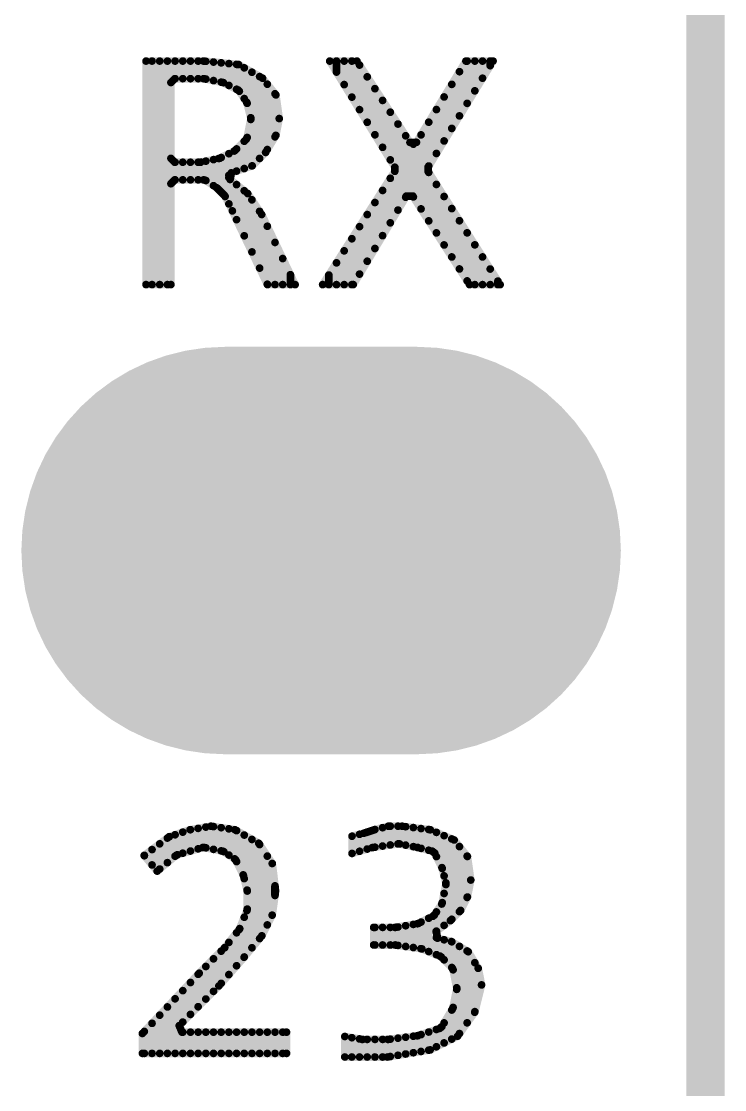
# Model space of a CAD drawing. Extents: x 17.3 to 58.6, y 21.7 to 91.7.
# Drawn here: x 48.539 to 50.863, y 62.684 to 66.213 of the extents above; entities that cross this region are included whole.
import ezdxf

# ---------------------------------------------------------------- set-up
doc = ezdxf.new("R2010")
doc.units = 0
doc.header["$MEASUREMENT"] = 0
doc.layers.get('0').update_dxf_attribs({"linetype": 'CONTINUOUS'})
doc.layers.add('SILKTOP_PHO', color=251, linetype='CONTINUOUS', true_color=0x636466)

# ---------------------------------------------------------------- blocks, each defined once
blk = doc.blocks.new('ROUND_191')
at = {"const_width": 0.0127}
blk.add_lwpolyline([(-0.00635, 0, 1), (0.00635, 0, 1)], format="xyb", close=True, dxfattribs=at)
blk = doc.blocks.new('OBLONG_47')
at = {"const_width": 1.3462}
blk.add_lwpolyline([(0.3175, 0), (-0.3175, 0)], dxfattribs=at)
at = {"const_width": 0.6731}
for points in [[(-0.65405, 0, 1), (0.01905, 0, 1)], [(-0.01905, 0, 1), (0.65405, 0, 1)]]:
    blk.add_lwpolyline(points, format="xyb", close=True, dxfattribs=at)

msp = doc.modelspace()

# ---------------------------------------------------------------- linework, layer by layer
at = {"const_width": 0.127}
msp.add_lwpolyline([(50.8, 25.900126), (50.8, 73.159874)], dxfattribs=at)
at = {"layer": 'SILKTOP_PHO', "color": 251, "true_color": 0x636466}
for points, const_width in [([(50.8, 25.900126), (50.8, 73.159874)], 0.127), ([(49.141126, 66.082164), (48.951388, 66.082164)], 0.0254), ([(48.951388, 66.082164), (48.951388, 65.343532)], 0.0254), ([(48.9712, 65.343532), (48.9712, 66.082164)], 0.0254), ([(48.9966, 65.343532), (48.9966, 66.082164)], 0.0254), ([(49.022, 65.343532), (49.022, 66.082164)], 0.0254), ([(49.0474, 66.023998), (49.0474, 66.082164)], 0.0254), ([(49.0728, 66.023998), (49.0728, 66.082164)], 0.0254), ([(49.0982, 66.023998), (49.0982, 66.082164)], 0.0254), ([(49.1236, 66.023998), (49.1236, 66.082164)], 0.0254), ([(49.257204, 66.070734), (49.141126, 66.082164)], 0.0254), ([(49.149, 66.022728), (49.149, 66.081402)], 0.0254), ([(49.1744, 66.017648), (49.1744, 66.078862)], 0.0254), ([(49.1998, 66.012568), (49.1998, 66.076322)], 0.0254), ([(49.2252, 66.001646), (49.2252, 66.073782)], 0.0254), ([(49.2506, 65.988946), (49.2506, 66.071242)], 0.0254), ([(49.336452, 66.025522), (49.257204, 66.070734)], 0.0254), ([(49.648364, 66.082164), (49.558448, 66.082164)], 0.0254), ([(49.558448, 66.082164), (49.773586, 65.73139)], 0.0254), ([(49.5808, 66.045842), (49.5808, 66.082164)], 0.0254), ([(49.6062, 66.00444), (49.6062, 66.082164)], 0.0254), ([(49.6316, 65.963038), (49.6316, 66.082164)], 0.0254), ([(49.823624, 65.813432), (49.648364, 66.082164)], 0.0254), ([(49.657, 65.921636), (49.657, 66.068956)], 0.0254), ([(50.008536, 66.082164), (49.845214, 65.813686)], 0.0254), ([(49.883314, 65.73139), (50.098198, 66.082164)], 0.0254), ([(50.098198, 66.082164), (50.008536, 66.082164)], 0.0254), ([(50.0126, 65.942464), (50.0126, 66.082164)], 0.0254), ([(50.038, 65.983866), (50.038, 66.082164)], 0.0254), ([(50.0634, 66.025522), (50.0634, 66.082164)], 0.0254), ([(50.0888, 66.066924), (50.0888, 66.082164)], 0.0254), ([(49.276, 65.958212), (49.276, 66.059812)], 0.0254), ([(49.3014, 65.735708), (49.3014, 66.045334)], 0.0254), ([(49.3268, 65.7606), (49.3268, 66.030856)], 0.0254), ([(49.6824, 65.87998), (49.6824, 66.030094)], 0.0254), ([(49.9872, 65.901062), (49.9872, 66.047112)], 0.0254), ([(49.033684, 66.011298), (49.046384, 66.023998)], 0.0254), ([(49.033684, 65.7606), (49.033684, 66.011298)], 0.0254), ([(49.046384, 66.023998), (49.141888, 66.023998)], 0.0254), ([(49.141888, 66.023998), (49.144174, 66.023744)], 0.0254), ([(49.144174, 66.023744), (49.203864, 66.011806)], 0.0254), ([(49.203864, 66.011806), (49.207166, 66.01079)], 0.0254), ([(49.207166, 66.01079), (49.254918, 65.986914)], 0.0254), ([(49.380394, 65.970404), (49.336452, 66.025522)], 0.0254), ([(49.3522, 65.78981), (49.3522, 66.00571)], 0.0254), ([(49.7078, 65.838578), (49.7078, 65.990978)], 0.0254), ([(49.9618, 65.85966), (49.9618, 66.005202)], 0.0254), ([(49.254918, 65.986914), (49.259744, 65.982596)], 0.0254), ([(49.259744, 65.982596), (49.28362, 65.946782)], 0.0254), ([(49.3776, 65.831974), (49.3776, 65.97396)], 0.0254), ([(49.39157, 65.892172), (49.380394, 65.970404)], 0.0254), ([(49.9364, 65.818258), (49.9364, 65.963546)], 0.0254), ([(49.28362, 65.946782), (49.285398, 65.942718)], 0.0254), ([(49.285398, 65.942718), (49.297336, 65.894966)], 0.0254), ([(49.7332, 65.797176), (49.7332, 65.952116)], 0.0254), ([(49.911, 65.776856), (49.911, 65.92189)], 0.0254), ([(49.29759, 65.889378), (49.285652, 65.829688)], 0.0254), ([(49.297336, 65.894966), (49.29759, 65.889378)], 0.0254), ([(49.380394, 65.8368), (49.39157, 65.892172)], 0.0254), ([(49.7586, 65.755774), (49.7586, 65.913254)], 0.0254), ([(49.784, 65.589912), (49.784, 65.874138)], 0.0254), ([(49.8856, 65.735454), (49.8856, 65.880234)], 0.0254), ([(49.282096, 65.823338), (49.246282, 65.787524)], 0.0254), ([(49.276, 65.727072), (49.276, 65.817242)], 0.0254), ([(49.285652, 65.829688), (49.282096, 65.823338)], 0.0254), ([(49.346612, 65.780412), (49.380394, 65.8368)], 0.0254), ([(49.8094, 65.63233), (49.8094, 65.835276)], 0.0254), ([(49.8602, 65.593722), (49.8602, 65.838324)], 0.0254), ([(49.24298, 65.784984), (49.195228, 65.761108)], 0.0254), ([(49.246282, 65.787524), (49.24298, 65.784984)], 0.0254), ([(49.2506, 65.71869), (49.2506, 65.791842)], 0.0254), ([(49.302162, 65.735962), (49.346612, 65.780412)], 0.0254), ([(49.845214, 65.813686), (49.823624, 65.813432)], 0.0254), ([(49.8348, 65.633346), (49.8348, 65.80759)], 0.0254), ([(49.046384, 65.7479), (49.033684, 65.7606)], 0.0254), ([(49.12995, 65.7479), (49.046384, 65.7479)], 0.0254), ([(49.0474, 65.689734), (49.0474, 65.7479)], 0.0254), ([(49.0728, 65.689734), (49.0728, 65.7479)], 0.0254), ([(49.0982, 65.689734), (49.0982, 65.7479)], 0.0254), ([(49.1236, 65.689734), (49.1236, 65.7479)], 0.0254), ([(49.132236, 65.748154), (49.12995, 65.7479)], 0.0254), ([(49.191926, 65.760092), (49.132236, 65.748154)], 0.0254), ([(49.149, 65.687448), (49.149, 65.751456)], 0.0254), ([(49.1744, 65.67043), (49.1744, 65.756536)], 0.0254), ([(49.195228, 65.761108), (49.191926, 65.760092)], 0.0254), ([(49.1998, 65.64884), (49.1998, 65.763394)], 0.0254), ([(49.2252, 65.70472), (49.2252, 65.776094)], 0.0254), ([(49.229264, 65.691004), (49.233328, 65.712848)], 0.0254), ([(49.233328, 65.712848), (49.302162, 65.735962)], 0.0254), ([(49.773332, 65.717928), (49.53508, 65.343532)], 0.0254), ([(49.773586, 65.73139), (49.773332, 65.717928)], 0.0254), ([(49.883314, 65.717928), (49.883314, 65.73139)], 0.0254), ([(50.121566, 65.343532), (49.883314, 65.717928)], 0.0254), ([(49.8856, 65.554098), (49.8856, 65.714372)], 0.0254), ([(49.033684, 65.677034), (49.046384, 65.689734)], 0.0254), ([(49.033684, 65.343532), (49.033684, 65.677034)], 0.0254), ([(49.046384, 65.689734), (49.141888, 65.689734)], 0.0254), ([(49.141888, 65.689734), (49.148746, 65.687702)], 0.0254), ([(49.148746, 65.687702), (49.18456, 65.663826)], 0.0254), ([(49.2252, 65.610232), (49.2252, 65.6971)], 0.0254), ([(49.28743, 65.644522), (49.229264, 65.691004)], 0.0254), ([(49.2506, 65.558162), (49.2506, 65.673986)], 0.0254), ([(49.7586, 65.547748), (49.7586, 65.694814)], 0.0254), ([(49.911, 65.514474), (49.911, 65.674494)], 0.0254), ([(49.18456, 65.663826), (49.186592, 65.662048)], 0.0254), ([(49.186592, 65.662048), (49.210468, 65.638172)], 0.0254), ([(49.210468, 65.638172), (49.212754, 65.63487)], 0.0254), ([(49.276, 65.504822), (49.276, 65.653666)], 0.0254), ([(49.333658, 65.57518), (49.28743, 65.644522)], 0.0254), ([(49.7332, 65.50533), (49.7332, 65.654682)], 0.0254), ([(49.212754, 65.63487), (49.23663, 65.587118)], 0.0254), ([(49.3014, 65.451482), (49.3014, 65.623694)], 0.0254), ([(49.636172, 65.343532), (49.811432, 65.635886)], 0.0254), ([(49.7078, 65.462912), (49.7078, 65.614804)], 0.0254), ([(49.811432, 65.635886), (49.833022, 65.63614)], 0.0254), ([(49.833022, 65.63614), (50.020474, 65.343532)], 0.0254), ([(49.9364, 65.474596), (49.9364, 65.634616)], 0.0254), ([(49.23663, 65.587118), (49.352708, 65.343532)], 0.0254), ([(49.3268, 65.398142), (49.3268, 65.585594)], 0.0254), ([(49.444148, 65.343532), (49.333658, 65.57518)], 0.0254), ([(49.6824, 65.420748), (49.6824, 65.574926)], 0.0254), ([(49.9618, 65.434972), (49.9618, 65.594738)], 0.0254), ([(49.3522, 65.344802), (49.3522, 65.536318)], 0.0254), ([(49.657, 65.37833), (49.657, 65.535048)], 0.0254), ([(49.9872, 65.395348), (49.9872, 65.554606)], 0.0254), ([(50.0126, 65.355724), (50.0126, 65.514728)], 0.0254), ([(49.3776, 65.343532), (49.3776, 65.482978)], 0.0254), ([(49.6316, 65.343532), (49.6316, 65.49517)], 0.0254), ([(50.038, 65.343532), (50.038, 65.47485)], 0.0254), ([(49.403, 65.343532), (49.403, 65.429638)], 0.0254), ([(49.6062, 65.343532), (49.6062, 65.455292)], 0.0254), ([(50.0634, 65.343532), (50.0634, 65.434972)], 0.0254), ([(49.5808, 65.343532), (49.5808, 65.415414)], 0.0254), ([(50.0888, 65.343532), (50.0888, 65.395094)], 0.0254), ([(49.4284, 65.343532), (49.4284, 65.376298)], 0.0254), ([(49.5554, 65.343532), (49.5554, 65.375282)], 0.0254), ([(50.1142, 65.343532), (50.1142, 65.355216)], 0.0254), ([(48.951388, 65.343532), (49.033684, 65.343532)], 0.0254), ([(49.352708, 65.343532), (49.444148, 65.343532)], 0.0254), ([(49.53508, 65.343532), (49.636172, 65.343532)], 0.0254), ([(50.020474, 65.343532), (50.121566, 65.343532)], 0.0254), ([(49.097184, 63.542672), (49.02835, 63.519558)], 0.0254), ([(49.0474, 63.455042), (49.0474, 63.525908)], 0.0254), ([(49.0728, 63.464948), (49.0728, 63.534544)], 0.0254), ([(49.165764, 63.554102), (49.097184, 63.542672)], 0.0254), ([(49.0982, 63.47206), (49.0982, 63.542672)], 0.0254), ([(49.1236, 63.479426), (49.1236, 63.54699)], 0.0254), ([(49.149, 63.482728), (49.149, 63.551308)], 0.0254), ([(49.245012, 63.542672), (49.165764, 63.554102)], 0.0254), ([(49.1744, 63.477648), (49.1744, 63.552832)], 0.0254), ([(49.1998, 63.472568), (49.1998, 63.549276)], 0.0254), ([(49.2252, 63.458852), (49.2252, 63.545466)], 0.0254), ([(49.324006, 63.497714), (49.245012, 63.542672)], 0.0254), ([(49.2506, 63.437262), (49.2506, 63.539624)], 0.0254), ([(49.276, 63.380874), (49.276, 63.524892)], 0.0254), ([(49.670208, 63.530734), (49.632108, 63.521082)], 0.0254), ([(49.632108, 63.521082), (49.632108, 63.464186)], 0.0254), ([(49.657, 63.471298), (49.657, 63.527432)], 0.0254), ([(49.671224, 63.530988), (49.670208, 63.530734)], 0.0254), ([(49.70653, 63.542672), (49.671224, 63.530988)], 0.0254), ([(49.6824, 63.478664), (49.6824, 63.534798)], 0.0254), ([(49.75225, 63.554102), (49.70653, 63.542672)], 0.0254), ([(49.7078, 63.48476), (49.7078, 63.542926)], 0.0254), ([(49.7332, 63.48857), (49.7332, 63.549276)], 0.0254), ([(49.797716, 63.554102), (49.75225, 63.554102)], 0.0254), ([(49.7586, 63.492126), (49.7586, 63.554102)], 0.0254), ([(49.784, 63.495682), (49.784, 63.554102)], 0.0254), ([(49.89068, 63.542418), (49.797716, 63.554102)], 0.0254), ([(49.8094, 63.491618), (49.8094, 63.552578)], 0.0254), ([(49.8348, 63.486538), (49.8348, 63.54953)], 0.0254), ([(49.8602, 63.48095), (49.8602, 63.546228)], 0.0254), ([(49.8856, 63.4746), (49.8856, 63.54318)], 0.0254), ([(49.969674, 63.508636), (49.89068, 63.542418)], 0.0254), ([(49.911, 63.453772), (49.911, 63.533782)], 0.0254), ([(49.9364, 63.390018), (49.9364, 63.52286)], 0.0254), ([(49.02835, 63.519558), (48.945292, 63.457328)], 0.0254), ([(48.9966, 63.412624), (48.9966, 63.495936)], 0.0254), ([(49.022, 63.433706), (49.022, 63.514986)], 0.0254), ([(49.3014, 63.152528), (49.3014, 63.510414)], 0.0254), ([(49.368456, 63.430912), (49.324006, 63.497714)], 0.0254), ([(49.3268, 63.183008), (49.3268, 63.493396)], 0.0254), ([(49.701196, 63.483998), (49.784762, 63.495936)], 0.0254), ([(49.784762, 63.495936), (49.78908, 63.495682)], 0.0254), ([(49.78908, 63.495682), (49.84877, 63.483744)], 0.0254), ([(49.9618, 63.246508), (49.9618, 63.511938)], 0.0254), ([(50.013362, 63.45428), (49.969674, 63.508636)], 0.0254), ([(49.9872, 63.271908), (49.9872, 63.486792)], 0.0254), ([(48.945292, 63.457328), (48.988218, 63.405766)], 0.0254), ([(48.9458, 63.456566), (48.9458, 63.457836)], 0.0254), ([(48.9712, 63.426086), (48.9712, 63.476886)], 0.0254), ([(48.988218, 63.405766), (49.050194, 63.457328)], 0.0254), ([(49.050194, 63.457328), (49.054766, 63.459614)], 0.0254), ([(49.054766, 63.459614), (49.138332, 63.48349)], 0.0254), ([(49.138332, 63.48349), (49.144174, 63.483744)], 0.0254), ([(49.144174, 63.483744), (49.203864, 63.471806)], 0.0254), ([(49.203864, 63.471806), (49.208436, 63.470028)], 0.0254), ([(49.208436, 63.470028), (49.24425, 63.446152)], 0.0254), ([(49.3522, 63.227966), (49.3522, 63.455296)], 0.0254), ([(49.632108, 63.464186), (49.699418, 63.48349)], 0.0254), ([(49.699418, 63.48349), (49.701196, 63.483998)], 0.0254), ([(49.84877, 63.483744), (49.849278, 63.483744)], 0.0254), ([(49.849278, 63.483744), (49.89703, 63.471806)], 0.0254), ([(49.89703, 63.471806), (49.905412, 63.465202)], 0.0254), ([(49.905412, 63.465202), (49.929288, 63.417196)], 0.0254), ([(50.0126, 63.318898), (50.0126, 63.455042)], 0.0254), ([(50.024538, 63.376302), (50.013362, 63.45428)], 0.0254), ([(49.24425, 63.446152), (49.248568, 63.441326)], 0.0254), ([(49.248568, 63.441326), (49.272444, 63.39332)], 0.0254), ([(49.379632, 63.340234), (49.368456, 63.430912)], 0.0254), ([(49.929288, 63.417196), (49.930304, 63.414656)], 0.0254), ([(49.930304, 63.414656), (49.942242, 63.366904)], 0.0254), ([(49.272444, 63.39332), (49.27346, 63.39078)], 0.0254), ([(49.27346, 63.39078), (49.285398, 63.343028)], 0.0254), ([(49.3776, 63.325248), (49.3776, 63.356998)], 0.0254), ([(49.942242, 63.361316), (49.930304, 63.301626)], 0.0254), ([(49.942242, 63.366904), (49.942242, 63.361316)], 0.0254), ([(50.013362, 63.320168), (50.024538, 63.376302)], 0.0254), ([(49.285398, 63.343028), (49.285906, 63.33998)], 0.0254), ([(49.285906, 63.33998), (49.285906, 63.28029)], 0.0254), ([(49.368202, 63.260224), (49.379632, 63.340234)], 0.0254), ([(49.9364, 63.226442), (49.9364, 63.331852)], 0.0254), ([(49.99101, 63.275972), (50.013362, 63.320168)], 0.0254), ([(49.28489, 63.275464), (49.261014, 63.215774)], 0.0254), ([(49.285906, 63.28029), (49.28489, 63.275464)], 0.0254), ([(49.928526, 63.297054), (49.90465, 63.26124)], 0.0254), ([(49.930304, 63.301626), (49.928526, 63.297054)], 0.0254), ([(49.957228, 63.24219), (49.99101, 63.275972)], 0.0254), ([(49.276, 63.122048), (49.276, 63.253366)], 0.0254), ([(49.334166, 63.191898), (49.368202, 63.260224)], 0.0254), ([(49.899824, 63.256922), (49.851818, 63.233046)], 0.0254), ([(49.8856, 63.139828), (49.8856, 63.250064)], 0.0254), ([(49.90465, 63.26124), (49.899824, 63.256922)], 0.0254), ([(49.910238, 63.206884), (49.957228, 63.24219)], 0.0254), ([(49.911, 63.207392), (49.911, 63.270892)], 0.0254), ([(49.259236, 63.212726), (49.211484, 63.153036)], 0.0254), ([(49.261014, 63.215774), (49.259236, 63.212726)], 0.0254), ([(49.774602, 63.219838), (49.703736, 63.219838)], 0.0254), ([(49.703736, 63.219838), (49.703736, 63.161672)], 0.0254), ([(49.7078, 63.161672), (49.7078, 63.219838)], 0.0254), ([(49.7332, 63.161672), (49.7332, 63.219838)], 0.0254), ([(49.7586, 63.161672), (49.7586, 63.219838)], 0.0254), ([(49.776634, 63.220092), (49.774602, 63.219838)], 0.0254), ([(49.848262, 63.23203), (49.776634, 63.220092)], 0.0254), ([(49.784, 63.160402), (49.784, 63.221108)], 0.0254), ([(49.8094, 63.156846), (49.8094, 63.225426)], 0.0254), ([(49.8348, 63.15329), (49.8348, 63.229744)], 0.0254), ([(49.851818, 63.233046), (49.848262, 63.23203)], 0.0254), ([(49.8602, 63.14948), (49.8602, 63.237364)], 0.0254), ([(49.91481, 63.184278), (49.910238, 63.206884)], 0.0254), ([(49.2252, 63.063882), (49.2252, 63.170308)], 0.0254), ([(49.2506, 63.093092), (49.2506, 63.202058)], 0.0254), ([(49.275492, 63.121286), (49.334166, 63.191898)], 0.0254), ([(49.911, 63.129668), (49.911, 63.186056)], 0.0254), ([(49.960784, 63.172848), (49.91481, 63.184278)], 0.0254), ([(49.9364, 63.11265), (49.9364, 63.178944)], 0.0254), ([(50.016156, 63.139574), (49.960784, 63.172848)], 0.0254), ([(49.9618, 63.08725), (49.9618, 63.17234)], 0.0254), ([(49.210468, 63.15202), (49.127156, 63.068454)], 0.0254), ([(49.1998, 63.034926), (49.1998, 63.141352)], 0.0254), ([(49.211484, 63.153036), (49.210468, 63.15202)], 0.0254), ([(49.703736, 63.161672), (49.774602, 63.161672)], 0.0254), ([(49.774602, 63.161672), (49.77638, 63.161418)], 0.0254), ([(49.77638, 63.161418), (49.859946, 63.14948)], 0.0254), ([(49.859946, 63.14948), (49.862994, 63.148718)], 0.0254), ([(49.862994, 63.148718), (49.922684, 63.124842)], 0.0254), ([(49.9872, 62.869064), (49.9872, 63.1571)], 0.0254), ([(50.0126, 62.904624), (50.0126, 63.14186)], 0.0254), ([(50.049176, 63.08471), (50.016156, 63.139574)], 0.0254), ([(49.1744, 63.00851), (49.1744, 63.115952)], 0.0254), ([(49.19218, 63.02629), (49.275492, 63.121286)], 0.0254), ([(49.922684, 63.124842), (49.927002, 63.122048)], 0.0254), ([(49.927002, 63.122048), (49.962816, 63.086234)], 0.0254), ([(50.038, 62.941454), (50.038, 63.103252)], 0.0254), ([(49.127156, 63.068454), (48.93945, 62.869318)], 0.0254), ([(49.1236, 62.95771), (49.1236, 63.064898)], 0.0254), ([(49.149, 62.98311), (49.149, 63.090552)], 0.0254), ([(49.962816, 63.086234), (49.966118, 63.079884)], 0.0254), ([(49.966118, 63.079884), (49.978056, 63.020194)], 0.0254), ([(50.060098, 63.029846), (50.049176, 63.08471)], 0.0254), ([(49.061116, 62.895226), (49.19218, 63.02629)], 0.0254), ([(49.0982, 62.93231), (49.0982, 63.03772)], 0.0254), ([(50.037492, 62.939422), (50.060098, 63.029846)], 0.0254), ([(49.0728, 62.90691), (49.0728, 63.010796)], 0.0254), ([(49.978056, 63.015114), (49.966118, 62.955424)], 0.0254), ([(49.978056, 63.020194), (49.978056, 63.015114)], 0.0254), ([(49.022, 62.803532), (49.022, 62.956948)], 0.0254), ([(49.0474, 62.803532), (49.0474, 62.983872)], 0.0254), ([(49.966118, 62.955424), (49.964594, 62.95136)], 0.0254), ([(48.9966, 62.803532), (48.9966, 62.92977)], 0.0254), ([(49.964594, 62.95136), (49.92878, 62.89167)], 0.0254), ([(49.9618, 62.850776), (49.9618, 62.946788)], 0.0254), ([(49.981104, 62.860428), (50.037492, 62.939422)], 0.0254), ([(48.9712, 62.803532), (48.9712, 62.902846)], 0.0254), ([(49.07026, 62.873636), (49.061116, 62.895226)], 0.0254), ([(49.921922, 62.886082), (49.850294, 62.862206)], 0.0254), ([(49.92878, 62.89167), (49.921922, 62.886082)], 0.0254), ([(49.9364, 62.838076), (49.9364, 62.90437)], 0.0254), ([(48.93945, 62.869318), (48.93945, 62.803532)], 0.0254), ([(48.9458, 62.803532), (48.9458, 62.875922)], 0.0254), ([(49.4157, 62.873636), (49.07026, 62.873636)], 0.0254), ([(49.0728, 62.803532), (49.0728, 62.873636)], 0.0254), ([(49.0982, 62.803532), (49.0982, 62.873636)], 0.0254), ([(49.1236, 62.803532), (49.1236, 62.873636)], 0.0254), ([(49.149, 62.803532), (49.149, 62.873636)], 0.0254), ([(49.1744, 62.803532), (49.1744, 62.873636)], 0.0254), ([(49.1998, 62.803532), (49.1998, 62.873636)], 0.0254), ([(49.2252, 62.803532), (49.2252, 62.873636)], 0.0254), ([(49.2506, 62.803532), (49.2506, 62.873636)], 0.0254), ([(49.276, 62.803532), (49.276, 62.873636)], 0.0254), ([(49.3014, 62.803532), (49.3014, 62.873636)], 0.0254), ([(49.3268, 62.803532), (49.3268, 62.873636)], 0.0254), ([(49.3522, 62.803532), (49.3522, 62.873636)], 0.0254), ([(49.3776, 62.803532), (49.3776, 62.873636)], 0.0254), ([(49.403, 62.803532), (49.403, 62.873636)], 0.0254), ([(49.4157, 62.803532), (49.4157, 62.873636)], 0.0254), ([(49.665128, 62.84976), (49.608232, 62.859412)], 0.0254), ([(49.608232, 62.859412), (49.608232, 62.791594)], 0.0254), ([(49.6316, 62.791594), (49.6316, 62.855348)], 0.0254), ([(49.657, 62.791594), (49.657, 62.851284)], 0.0254), ([(49.66716, 62.84976), (49.665128, 62.84976)], 0.0254), ([(49.750726, 62.84976), (49.66716, 62.84976)], 0.0254), ([(49.6824, 62.791594), (49.6824, 62.84976)], 0.0254), ([(49.7078, 62.791594), (49.7078, 62.84976)], 0.0254), ([(49.7332, 62.791594), (49.7332, 62.84976)], 0.0254), ([(49.75225, 62.84976), (49.750726, 62.84976)], 0.0254), ([(49.847754, 62.861698), (49.75225, 62.84976)], 0.0254), ([(49.7586, 62.793118), (49.7586, 62.850522)], 0.0254), ([(49.784, 62.797182), (49.784, 62.853824)], 0.0254), ([(49.8094, 62.8015), (49.8094, 62.856872)], 0.0254), ([(49.8348, 62.805818), (49.8348, 62.860174)], 0.0254), ([(49.850294, 62.862206), (49.847754, 62.861698)], 0.0254), ([(49.8602, 62.809882), (49.8602, 62.865508)], 0.0254), ([(49.8856, 62.8142), (49.8856, 62.874144)], 0.0254), ([(49.890172, 62.814962), (49.981104, 62.860428)], 0.0254), ([(49.911, 62.825376), (49.911, 62.882526)], 0.0254), ([(49.74971, 62.791594), (49.890172, 62.814962)], 0.0254), ([(48.93945, 62.803532), (49.4157, 62.803532)], 0.0254), ([(49.608232, 62.791594), (49.74971, 62.791594)], 0.0254)]:
    msp.add_lwpolyline(points, dxfattribs=dict(at, const_width=const_width))

# ---------------------------------------------------------------- block references
msp.add_blockref('OBLONG_47', (49.53, 64.464946))
for p in [(48.951388, 66.082164), (48.9712, 66.082164), (48.9966, 66.082164), (49.022, 66.082164), (49.0474, 66.082164), (49.0728, 66.082164), (49.0982, 66.082164), (49.1236, 66.082164), (49.141126, 66.082164), (49.149, 66.081402), (49.1744, 66.078862), (49.1998, 66.076322), (49.2252, 66.073782), (49.2506, 66.071242), (49.257204, 66.070734), (49.558448, 66.082164), (49.5808, 66.082164), (49.6062, 66.082164), (49.6316, 66.082164), (49.648364, 66.082164), (49.657, 66.068956), (50.008536, 66.082164), (50.0126, 66.082164), (50.038, 66.082164), (50.0634, 66.082164), (50.0888, 66.082164), (50.0888, 66.066924), (50.098198, 66.082164), (49.276, 66.059812), (49.3014, 66.045334), (49.3268, 66.030856), (49.5808, 66.045842), (49.6824, 66.030094), (49.9872, 66.047112), (49.033684, 66.011298), (49.046384, 66.023998), (49.0474, 66.023998), (49.0728, 66.023998), (49.0982, 66.023998), (49.1236, 66.023998), (49.141888, 66.023998), (49.144174, 66.023744), (49.149, 66.022728), (49.1744, 66.017648), (49.1998, 66.012568), (49.203864, 66.011806), (49.207166, 66.01079), (49.2252, 66.001646), (49.336452, 66.025522), (49.3522, 66.00571), (49.6062, 66.00444), (49.7078, 65.990978), (49.9618, 66.005202), (50.0634, 66.025522), (49.2506, 65.988946), (49.254918, 65.986914), (49.259744, 65.982596), (49.276, 65.958212), (49.3776, 65.97396), (49.380394, 65.970404), (49.6316, 65.963038), (49.9364, 65.963546), (50.038, 65.983866), (49.28362, 65.946782), (49.285398, 65.942718), (49.657, 65.921636), (49.7332, 65.952116), (49.911, 65.92189), (50.0126, 65.942464), (49.297336, 65.894966), (49.29759, 65.889378), (49.29759, 65.889378), (49.39157, 65.892172), (49.7586, 65.913254), (49.9872, 65.901062), (49.6824, 65.87998), (49.784, 65.874138), (49.8856, 65.880234), (49.9618, 65.85966), (49.276, 65.817242), (49.282096, 65.823338), (49.285652, 65.829688), (49.3776, 65.831974), (49.380394, 65.8368), (49.7078, 65.838578), (49.8094, 65.835276), (49.8602, 65.838324), (49.9364, 65.818258), (49.24298, 65.784984), (49.246282, 65.787524), (49.2506, 65.791842), (49.346612, 65.780412), (49.3522, 65.78981), (49.7332, 65.797176), (49.823624, 65.813432), (49.8348, 65.80759), (49.845214, 65.813686), (49.033684, 65.7606), (49.046384, 65.7479), (49.0474, 65.7479), (49.0728, 65.7479), (49.0982, 65.7479), (49.1236, 65.7479), (49.12995, 65.7479), (49.132236, 65.748154), (49.149, 65.751456), (49.1744, 65.756536), (49.191926, 65.760092), (49.195228, 65.761108), (49.1998, 65.763394), (49.2252, 65.776094), (49.3268, 65.7606), (49.7586, 65.755774), (49.911, 65.776856), (49.233328, 65.712848), (49.2506, 65.71869), (49.276, 65.727072), (49.3014, 65.735708), (49.302162, 65.735962), (49.773332, 65.717928), (49.773586, 65.73139), (49.883314, 65.73139), (49.883314, 65.717928), (49.8856, 65.735454), (49.8856, 65.714372), (49.033684, 65.677034), (49.046384, 65.689734), (49.0474, 65.689734), (49.0728, 65.689734), (49.0982, 65.689734), (49.1236, 65.689734), (49.141888, 65.689734), (49.148746, 65.687702), (49.149, 65.687448), (49.2252, 65.70472), (49.2252, 65.6971), (49.229264, 65.691004), (49.2506, 65.673986), (49.7586, 65.694814), (49.911, 65.674494), (49.1744, 65.67043), (49.18456, 65.663826), (49.186592, 65.662048), (49.1998, 65.64884), (49.210468, 65.638172), (49.276, 65.653666), (49.28743, 65.644522), (49.7332, 65.654682), (49.212754, 65.63487), (49.2252, 65.610232), (49.3014, 65.623694), (49.7078, 65.614804), (49.8094, 65.63233), (49.811432, 65.635886), (49.833022, 65.63614), (49.8348, 65.633346), (49.9364, 65.634616), (49.23663, 65.587118), (49.3268, 65.585594), (49.333658, 65.57518), (49.6824, 65.574926), (49.784, 65.589912), (49.8602, 65.593722), (49.9618, 65.594738), (49.2506, 65.558162), (49.3522, 65.536318), (49.657, 65.535048), (49.7586, 65.547748), (49.8856, 65.554098), (49.9872, 65.554606), (49.276, 65.504822), (49.7332, 65.50533), (49.911, 65.514474), (50.0126, 65.514728), (49.3776, 65.482978), (49.6316, 65.49517), (49.7078, 65.462912), (49.9364, 65.474596), (50.038, 65.47485), (49.3014, 65.451482), (49.403, 65.429638), (49.6062, 65.455292), (49.9618, 65.434972), (50.0634, 65.434972), (49.3268, 65.398142), (49.5808, 65.415414), (49.6824, 65.420748), (49.9872, 65.395348), (50.0888, 65.395094), (49.4284, 65.376298), (49.5554, 65.375282), (49.657, 65.37833), (50.0126, 65.355724), (50.1142, 65.355216), (48.951388, 65.343532), (48.9712, 65.343532), (48.9966, 65.343532), (49.022, 65.343532), (49.033684, 65.343532), (49.3522, 65.344802), (49.352708, 65.343532), (49.3776, 65.343532), (49.403, 65.343532), (49.4284, 65.343532), (49.444148, 65.343532), (49.444148, 65.343532), (49.53508, 65.343532), (49.5554, 65.343532), (49.5808, 65.343532), (49.6062, 65.343532), (49.6316, 65.343532), (49.636172, 65.343532), (50.020474, 65.343532), (50.038, 65.343532), (50.0634, 65.343532), (50.0888, 65.343532), (50.1142, 65.343532), (50.121566, 65.343532), (50.121566, 65.343532), (49.0474, 63.525908), (49.0728, 63.534544), (49.097184, 63.542672), (49.0982, 63.542672), (49.1236, 63.54699), (49.149, 63.551308), (49.165764, 63.554102), (49.1744, 63.552832), (49.1998, 63.549276), (49.2252, 63.545466), (49.245012, 63.542672), (49.2506, 63.539624), (49.276, 63.524892), (49.632108, 63.521082), (49.657, 63.527432), (49.670208, 63.530734), (49.671224, 63.530988), (49.6824, 63.534798), (49.70653, 63.542672), (49.7078, 63.542926), (49.7332, 63.549276), (49.75225, 63.554102), (49.7586, 63.554102), (49.784, 63.554102), (49.797716, 63.554102), (49.8094, 63.552578), (49.8348, 63.54953), (49.8602, 63.546228), (49.8856, 63.54318), (49.89068, 63.542418), (49.911, 63.533782), (49.9364, 63.52286), (48.9966, 63.495936), (49.022, 63.514986), (49.02835, 63.519558), (49.3014, 63.510414), (49.324006, 63.497714), (49.3268, 63.493396), (49.7078, 63.48476), (49.7332, 63.48857), (49.7586, 63.492126), (49.784, 63.495682), (49.784762, 63.495936), (49.78908, 63.495682), (49.8094, 63.491618), (49.8348, 63.486538), (49.9618, 63.511938), (49.969674, 63.508636), (49.9872, 63.486792), (48.945292, 63.457328), (48.9458, 63.457836), (48.9458, 63.456566), (48.9712, 63.476886), (49.0474, 63.455042), (49.050194, 63.457328), (49.054766, 63.459614), (49.0728, 63.464948), (49.0982, 63.47206), (49.1236, 63.479426), (49.138332, 63.48349), (49.144174, 63.483744), (49.149, 63.482728), (49.1744, 63.477648), (49.1998, 63.472568), (49.203864, 63.471806), (49.208436, 63.470028), (49.2252, 63.458852), (49.3522, 63.455296), (49.632108, 63.464186), (49.657, 63.471298), (49.6824, 63.478664), (49.699418, 63.48349), (49.701196, 63.483998), (49.84877, 63.483744), (49.849278, 63.483744), (49.8602, 63.48095), (49.8856, 63.4746), (49.89703, 63.471806), (49.905412, 63.465202), (49.911, 63.453772), (50.0126, 63.455042), (50.013362, 63.45428), (48.9712, 63.426086), (49.022, 63.433706), (49.24425, 63.446152), (49.248568, 63.441326), (49.2506, 63.437262), (49.368456, 63.430912), (49.929288, 63.417196), (49.930304, 63.414656), (48.988218, 63.405766), (48.9966, 63.412624), (49.272444, 63.39332), (49.27346, 63.39078), (49.276, 63.380874), (49.9364, 63.390018), (49.3776, 63.356998), (49.942242, 63.366904), (49.942242, 63.361316), (50.024538, 63.376302), (49.285398, 63.343028), (49.285906, 63.33998), (49.3776, 63.325248), (49.379632, 63.340234), (49.9364, 63.331852), (50.0126, 63.318898), (50.013362, 63.320168), (49.28489, 63.275464), (49.285906, 63.28029), (49.928526, 63.297054), (49.930304, 63.301626), (49.99101, 63.275972), (49.276, 63.253366), (49.368202, 63.260224), (49.8856, 63.250064), (49.899824, 63.256922), (49.90465, 63.26124), (49.911, 63.270892), (49.957228, 63.24219), (49.9618, 63.246508), (49.9872, 63.271908), (49.259236, 63.212726), (49.261014, 63.215774), (49.3522, 63.227966), (49.703736, 63.219838), (49.7078, 63.219838), (49.7332, 63.219838), (49.7586, 63.219838), (49.774602, 63.219838), (49.776634, 63.220092), (49.784, 63.221108), (49.8094, 63.225426), (49.8348, 63.229744), (49.848262, 63.23203), (49.851818, 63.233046), (49.851818, 63.233046), (49.8602, 63.237364), (49.910238, 63.206884), (49.911, 63.207392), (49.9364, 63.226442), (49.2252, 63.170308), (49.2506, 63.202058), (49.3268, 63.183008), (49.334166, 63.191898), (49.911, 63.186056), (49.91481, 63.184278), (49.9364, 63.178944), (49.960784, 63.172848), (49.9618, 63.17234), (49.1998, 63.141352), (49.210468, 63.15202), (49.211484, 63.153036), (49.3014, 63.152528), (49.703736, 63.161672), (49.7078, 63.161672), (49.7332, 63.161672), (49.7586, 63.161672), (49.774602, 63.161672), (49.77638, 63.161418), (49.784, 63.160402), (49.8094, 63.156846), (49.8348, 63.15329), (49.859946, 63.14948), (49.8602, 63.14948), (49.862994, 63.148718), (49.8856, 63.139828), (49.9872, 63.1571), (50.0126, 63.14186), (50.016156, 63.139574), (50.016156, 63.139574), (49.1744, 63.115952), (49.275492, 63.121286), (49.276, 63.122048), (49.911, 63.129668), (49.922684, 63.124842), (49.927002, 63.122048), (49.9364, 63.11265), (50.038, 63.103252), (49.1236, 63.064898), (49.127156, 63.068454), (49.149, 63.090552), (49.2252, 63.063882), (49.2506, 63.093092), (49.9618, 63.08725), (49.962816, 63.086234), (49.966118, 63.079884), (50.049176, 63.08471), (49.0982, 63.03772), (49.19218, 63.02629), (49.1998, 63.034926), (50.060098, 63.029846), (50.060098, 63.029846), (49.0728, 63.010796), (49.1744, 63.00851), (49.978056, 63.020194), (49.978056, 63.015114), (49.022, 62.956948), (49.0474, 62.983872), (49.1236, 62.95771), (49.149, 62.98311), (49.966118, 62.955424), (48.9966, 62.92977), (49.0982, 62.93231), (49.9618, 62.946788), (49.964594, 62.95136), (50.037492, 62.939422), (50.038, 62.941454), (48.9712, 62.902846), (49.061116, 62.895226), (49.0728, 62.90691), (49.921922, 62.886082), (49.92878, 62.89167), (49.9364, 62.90437), (50.0126, 62.904624), (48.93945, 62.869318), (48.9458, 62.875922), (49.07026, 62.873636), (49.0728, 62.873636), (49.0982, 62.873636), (49.1236, 62.873636), (49.149, 62.873636), (49.1744, 62.873636), (49.1998, 62.873636), (49.2252, 62.873636), (49.2506, 62.873636), (49.276, 62.873636), (49.3014, 62.873636), (49.3268, 62.873636), (49.3522, 62.873636), (49.3776, 62.873636), (49.403, 62.873636), (49.4157, 62.873636), (49.4157, 62.873636), (49.608232, 62.859412), (49.6316, 62.855348), (49.657, 62.851284), (49.665128, 62.84976), (49.66716, 62.84976), (49.6824, 62.84976), (49.7078, 62.84976), (49.7332, 62.84976), (49.750726, 62.84976), (49.75225, 62.84976), (49.7586, 62.850522), (49.784, 62.853824), (49.8094, 62.856872), (49.8348, 62.860174), (49.847754, 62.861698), (49.850294, 62.862206), (49.8602, 62.865508), (49.8856, 62.874144), (49.911, 62.882526), (49.9618, 62.850776), (49.981104, 62.860428), (49.9872, 62.869064), (49.8856, 62.8142), (49.890172, 62.814962), (49.911, 62.825376), (49.9364, 62.838076), (48.93945, 62.803532), (48.9458, 62.803532), (48.9712, 62.803532), (48.9966, 62.803532), (49.022, 62.803532), (49.0474, 62.803532), (49.0728, 62.803532), (49.0982, 62.803532), (49.1236, 62.803532), (49.149, 62.803532), (49.1744, 62.803532), (49.1998, 62.803532), (49.2252, 62.803532), (49.2506, 62.803532), (49.276, 62.803532), (49.3014, 62.803532), (49.3268, 62.803532), (49.3522, 62.803532), (49.3776, 62.803532), (49.403, 62.803532), (49.4157, 62.803532), (49.608232, 62.791594), (49.6316, 62.791594), (49.657, 62.791594), (49.6824, 62.791594), (49.7078, 62.791594), (49.7332, 62.791594), (49.74971, 62.791594), (49.7586, 62.793118), (49.784, 62.797182), (49.8094, 62.8015), (49.8348, 62.805818), (49.8602, 62.809882)]:
    msp.add_blockref('ROUND_191', p, dxfattribs=at)

doc.saveas('drawing.dxf')
